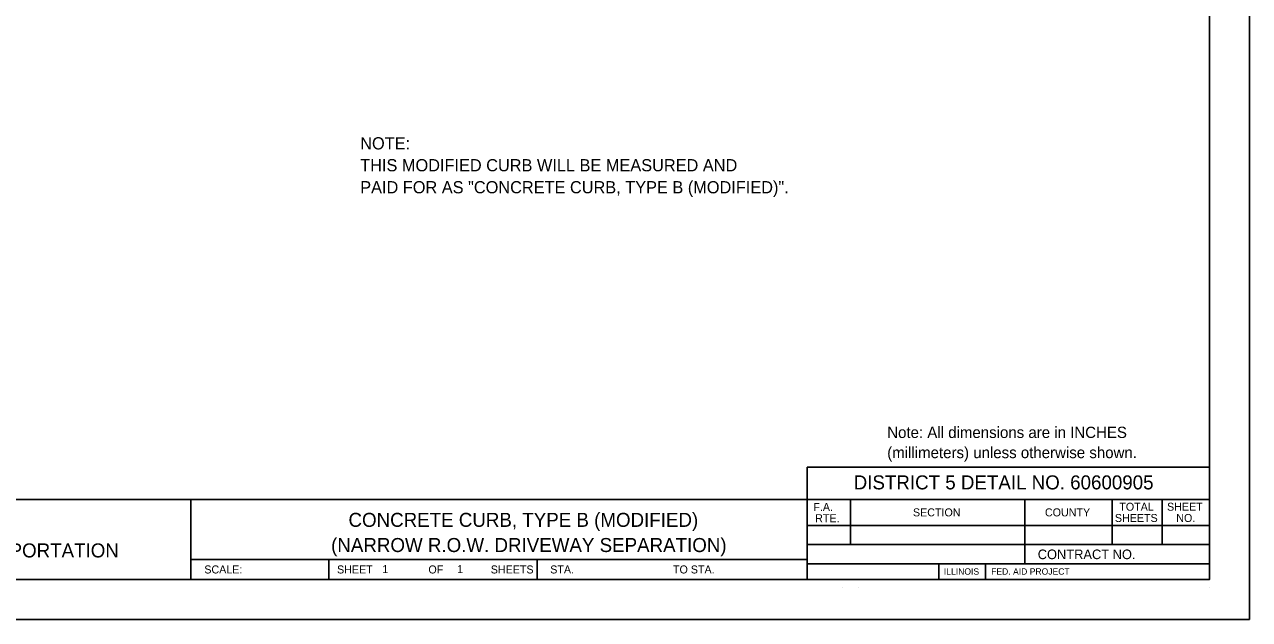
# Model space of a CAD drawing. Extents: x 0 to 2.83, y 0 to 1.83.
# Drawn here: x 1.558 to 2.833, y 0 to 0.619 of the extents above; entities that cross this region are included whole.
import ezdxf

# ---------------------------------------------------------------- set-up
doc = ezdxf.new("R2010")
doc.units = 0
for name, color, linetype in [('RD_Pr_Roadway_Notes', 7, 'Continuous'), ('SH_General_Details', 7, 'Continuous'), ('SH_Printer_Plotting_Border', 7, 'Continuous')]:
    doc.layers.add(name, color=color, linetype=linetype)

msp = doc.modelspace()

# ---------------------------------------------------------------- linework, layer by layer
at = {"layer": 'SH_General_Details'}
for p, q in [((2.8333, 0), (2.8333, 1.8333)), ((2.3729, 0.1584), (2.7917, 0.1584)), ((2.3729, 0.125), (2.3729, 0.1584)), ((0.1667, 0.125), (2.7917, 0.125)), ((1.7312, 0.125), (1.7312, 0.0417)), ((2.3729, 0.125), (2.3729, 0.0417)), ((2.4179, 0.125), (2.4179, 0.0779)), ((2.5995, 0.125), (2.5995, 0.0579)), ((2.6905, 0.125), (2.6905, 0.0779)), ((2.7423, 0.125), (2.7423, 0.0779)), ((2.3729, 0.0979), (2.7917, 0.0979)), ((2.3729, 0.0779), (2.7917, 0.0779)), ((1.7312, 0.0625), (2.3729, 0.0625)), ((1.875, 0.0625), (1.875, 0.0417)), ((2.0917, 0.0625), (2.0917, 0.0417)), ((2.3729, 0.0579), (2.7917, 0.0579)), ((2.5101, 0.0579), (2.5101, 0.0417)), ((2.5585, 0.0579), (2.5585, 0.0417)), ((2.4095, 0.0333), (2.4095, 0.0333)), ((2.4262, 0.0333), (2.4262, 0.0333)), ((2.7917, 0.0333), (2.7917, 0.0333)), ((2.8333, 0), (0, 0))]:
    msp.add_line(p, q, dxfattribs=at)
msp.add_lwpolyline([(0.1667, 1.7917), (2.7917, 1.7917), (2.7917, 0.0417), (0.1667, 0.0417)], close=True, dxfattribs=at)
at = {"layer": 'SH_Printer_Plotting_Border'}
msp.add_lwpolyline([(0, 0), (2.8333, 0), (2.8333, 1.8333), (0, 1.8333)], close=True, dxfattribs=at)

# ---------------------------------------------------------------- texts
at = {"layer": 'RD_Pr_Roadway_Notes'}
for s, height, p in [('NOTE:', 0.0127, (1.9076, 0.4892)), ('THIS MODIFIED CURB WILL BE MEASURED AND', 0.0127, (1.9076, 0.4664)), ('PAID FOR AS "CONCRETE CURB, TYPE B (MODIFIED)".', 0.0127, (1.9076, 0.4435)), ('Note: All dimensions are in INCHES', 0.0117, (2.4562, 0.1889)), ('(millimeters) unless otherwise shown.', 0.0117, (2.4562, 0.1679))]:
    msp.add_text(s, height=height, dxfattribs=at).set_placement(p)
at = {"layer": 'SH_General_Details'}
for s, height, p in [('DISTRICT 5 DETAIL NO. 60600905', 0.014583, (2.4213, 0.1354)), ('F.A.  ', 0.00833, (2.3793, 0.1129)), ('SECTION', 0.00833, (2.483, 0.1073)), ('COUNTY', 0.00833, (2.6204, 0.1073)), ('TOTAL', 0.00833, (2.6978, 0.1132)), ('SHEET', 0.00833, (2.7475, 0.1132)), ('CONCRETE CURB, TYPE B (MODIFIED)', 0.014583, (1.8954, 0.0964)), ('RTE.', 0.00833, (2.3812, 0.1012)), ('SHEETS', 0.00833, (2.6932, 0.1015)), ('NO.', 0.00833, (2.7571, 0.1015)), ('DEPARTMENT OF TRANSPORTATION', 0.014584, (1.3042, 0.0646)), ('(NARROW R.O.W. DRIVEWAY SEPARATION)', 0.014583, (1.8773, 0.0702)), ('CONTRACT NO.      ', 0.01, (2.6129, 0.0628)), ('SCALE:          ', 0.008333, (1.7453, 0.0479)), ('SHEET', 0.00833, (1.8835, 0.0479)), ('1', 0.00833, (1.9306, 0.0483)), ('OF', 0.00833, (1.9786, 0.0479)), ('1', 0.00833, (2.0085, 0.0483)), ('SHEETS', 0.00833, (2.0435, 0.0479)), ('STA.', 0.00833, (2.1054, 0.0479)), ('TO STA.', 0.00833, (2.2332, 0.0479)), ('ILLINOIS', 0.00667, (2.5152, 0.0466)), ('FED. AID PROJECT', 0.006667, (2.5644, 0.0466))]:
    msp.add_text(s, height=height, dxfattribs=at).set_placement(p)

doc.saveas('drawing.dxf')
